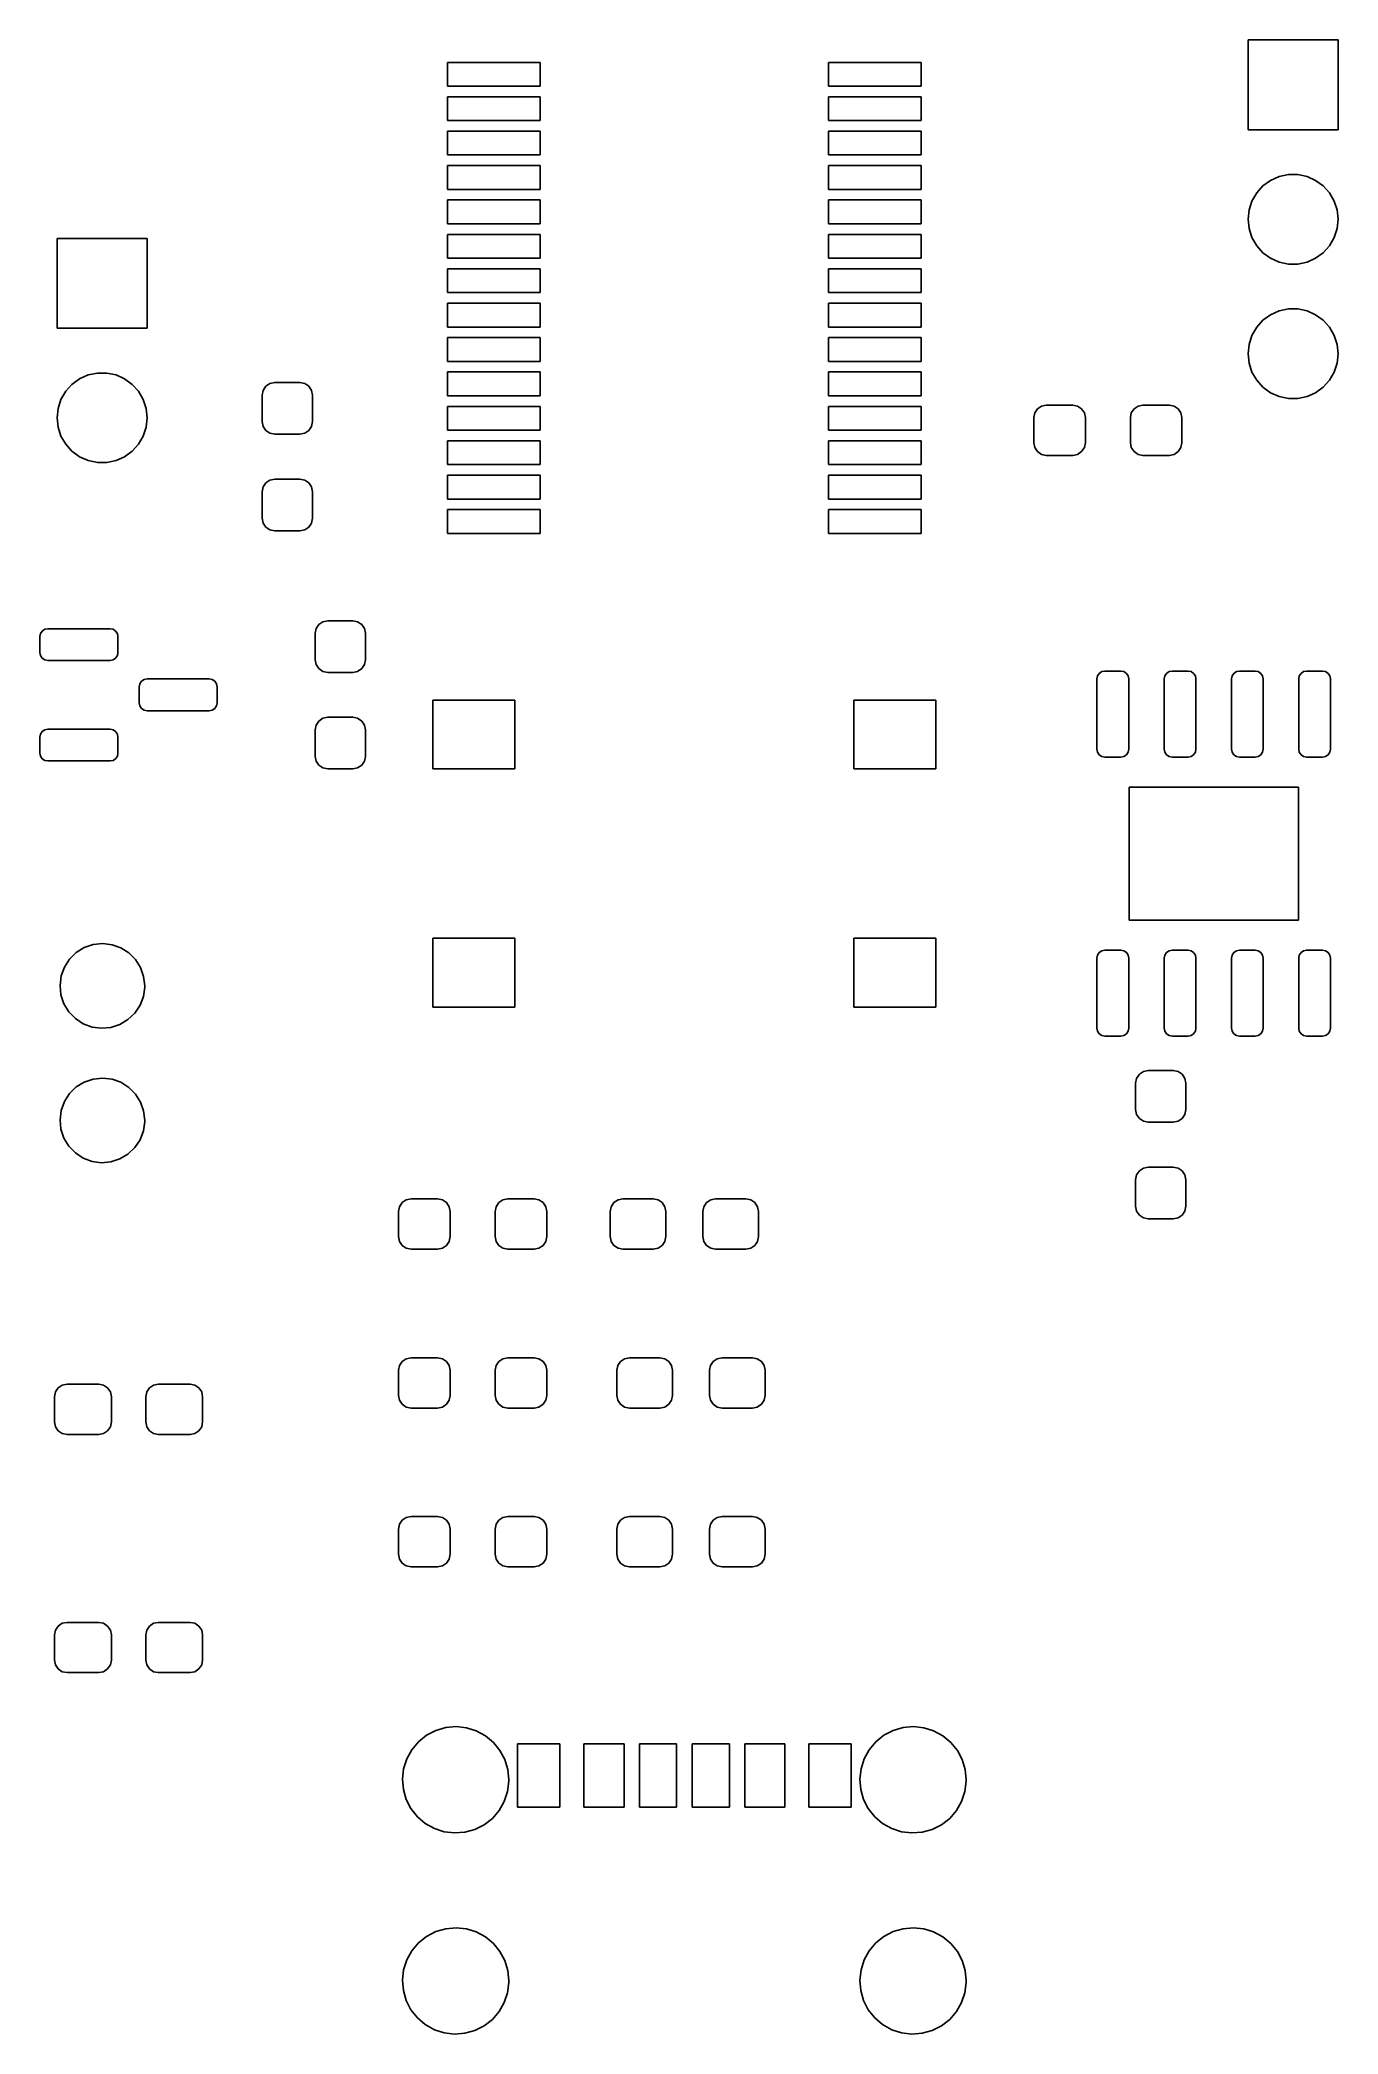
# Model space of a CAD drawing. Extents: x 176.3 to 200.8, y -108.8 to -71.1.
import ezdxf

# ---------------------------------------------------------------- set-up
doc = ezdxf.new("R2010")
doc.units = 0
doc.layers.add('BLACK', color=7, linetype='CONTINUOUS')

msp = doc.modelspace()

# ---------------------------------------------------------------- linework, layer by layer
at = {"layer": 'BLACK', "linetype": 'CONTINUOUS'}
for p, q in [((199.15, -72.825), (199.15, -71.125)), ((199.15, -71.125), (200.85, -71.125)), ((200.85, -71.125), (200.85, -72.825)), ((184.025, -72), (184.025, -71.55)), ((184.025, -71.55), (185.775, -71.55)), ((185.775, -71.55), (185.775, -72)), ((191.225, -72), (191.225, -71.55)), ((191.225, -71.55), (192.975, -71.55)), ((192.975, -71.55), (192.975, -72)), ((185.775, -72), (184.025, -72)), ((184.025, -72.65), (184.025, -72.2)), ((184.025, -72.2), (185.775, -72.2)), ((185.775, -72.2), (185.775, -72.65)), ((192.975, -72), (191.225, -72)), ((191.225, -72.65), (191.225, -72.2)), ((191.225, -72.2), (192.975, -72.2)), ((192.975, -72.2), (192.975, -72.65)), ((185.775, -72.65), (184.025, -72.65)), ((192.975, -72.65), (191.225, -72.65)), ((184.025, -73.3), (184.025, -72.85)), ((184.025, -72.85), (185.775, -72.85)), ((185.775, -72.85), (185.775, -73.3)), ((191.225, -73.3), (191.225, -72.85)), ((191.225, -72.85), (192.975, -72.85)), ((192.975, -72.85), (192.975, -73.3)), ((200.85, -72.825), (199.15, -72.825)), ((185.775, -73.3), (184.025, -73.3)), ((192.975, -73.3), (191.225, -73.3)), ((184.025, -73.95), (184.025, -73.5)), ((184.025, -73.5), (185.775, -73.5)), ((185.775, -73.5), (185.775, -73.95)), ((191.225, -73.95), (191.225, -73.5)), ((191.225, -73.5), (192.975, -73.5)), ((192.975, -73.5), (192.975, -73.95)), ((199.431, -73.8833), (199.575, -73.7789)), ((199.575, -73.7789), (199.737, -73.7066)), ((199.737, -73.7066), (199.911, -73.6697)), ((199.911, -73.6697), (200.089, -73.6697)), ((200.089, -73.6697), (200.263, -73.7066)), ((200.263, -73.7066), (200.425, -73.7789)), ((200.425, -73.7789), (200.569, -73.8833)), ((185.775, -73.95), (184.025, -73.95)), ((184.025, -74.6), (184.025, -74.15)), ((184.025, -74.15), (185.775, -74.15)), ((185.775, -74.15), (185.775, -74.6)), ((192.975, -73.95), (191.225, -73.95)), ((191.225, -74.6), (191.225, -74.15)), ((191.225, -74.15), (192.975, -74.15)), ((192.975, -74.15), (192.975, -74.6)), ((199.169, -74.3383), (199.223, -74.1693)), ((199.223, -74.1693), (199.312, -74.0154)), ((199.312, -74.0154), (199.431, -73.8833)), ((200.569, -73.8833), (200.688, -74.0154)), ((200.688, -74.0154), (200.777, -74.1693)), ((200.777, -74.1693), (200.831, -74.3383)), ((185.775, -74.6), (184.025, -74.6)), ((192.975, -74.6), (191.225, -74.6)), ((199.15, -74.515), (199.169, -74.3383)), ((199.169, -74.6917), (199.15, -74.515)), ((200.831, -74.3383), (200.85, -74.515)), ((200.85, -74.515), (200.831, -74.6917)), ((176.65, -76.575), (176.65, -74.875)), ((176.65, -74.875), (178.35, -74.875)), ((178.35, -74.875), (178.35, -76.575)), ((184.025, -75.25), (184.025, -74.8)), ((184.025, -74.8), (185.775, -74.8)), ((185.775, -74.8), (185.775, -75.25)), ((191.225, -75.25), (191.225, -74.8)), ((191.225, -74.8), (192.975, -74.8)), ((192.975, -74.8), (192.975, -75.25)), ((199.223, -74.8607), (199.169, -74.6917)), ((199.312, -75.0146), (199.223, -74.8607)), ((200.777, -74.8607), (200.688, -75.0146)), ((200.831, -74.6917), (200.777, -74.8607)), ((185.775, -75.25), (184.025, -75.25)), ((192.975, -75.25), (191.225, -75.25)), ((199.431, -75.1467), (199.312, -75.0146)), ((199.575, -75.2511), (199.431, -75.1467)), ((199.737, -75.3234), (199.575, -75.2511)), ((199.911, -75.3603), (199.737, -75.3234)), ((200.263, -75.3234), (200.089, -75.3603)), ((200.425, -75.2511), (200.263, -75.3234)), ((200.569, -75.1467), (200.425, -75.2511)), ((200.688, -75.0146), (200.569, -75.1467)), ((184.025, -75.9), (184.025, -75.45)), ((184.025, -75.45), (185.775, -75.45)), ((185.775, -75.45), (185.775, -75.9)), ((191.225, -75.9), (191.225, -75.45)), ((191.225, -75.45), (192.975, -75.45)), ((192.975, -75.45), (192.975, -75.9)), ((200.089, -75.3603), (199.911, -75.3603)), ((185.775, -75.9), (184.025, -75.9)), ((184.025, -76.55), (184.025, -76.1)), ((184.025, -76.1), (185.775, -76.1)), ((185.775, -76.1), (185.775, -76.55)), ((192.975, -75.9), (191.225, -75.9)), ((191.225, -76.55), (191.225, -76.1)), ((191.225, -76.1), (192.975, -76.1)), ((192.975, -76.1), (192.975, -76.55)), ((199.312, -76.5554), (199.431, -76.4233)), ((199.431, -76.4233), (199.575, -76.3189)), ((199.575, -76.3189), (199.737, -76.2466)), ((199.737, -76.2466), (199.911, -76.2097)), ((199.911, -76.2097), (200.089, -76.2097)), ((200.089, -76.2097), (200.263, -76.2466)), ((200.263, -76.2466), (200.425, -76.3189)), ((200.425, -76.3189), (200.569, -76.4233)), ((200.569, -76.4233), (200.688, -76.5554)), ((178.35, -76.575), (176.65, -76.575)), ((185.775, -76.55), (184.025, -76.55)), ((184.025, -77.2), (184.025, -76.75)), ((184.025, -76.75), (185.775, -76.75)), ((185.775, -76.75), (185.775, -77.2)), ((192.975, -76.55), (191.225, -76.55)), ((191.225, -77.2), (191.225, -76.75)), ((191.225, -76.75), (192.975, -76.75)), ((192.975, -76.75), (192.975, -77.2)), ((199.169, -76.8783), (199.223, -76.7093)), ((199.223, -76.7093), (199.312, -76.5554)), ((200.688, -76.5554), (200.777, -76.7093)), ((200.777, -76.7093), (200.831, -76.8783)), ((185.775, -77.2), (184.025, -77.2)), ((192.975, -77.2), (191.225, -77.2)), ((199.15, -77.055), (199.169, -76.8783)), ((199.169, -77.2317), (199.15, -77.055)), ((199.223, -77.4007), (199.169, -77.2317)), ((200.831, -77.2317), (200.777, -77.4007)), ((200.831, -76.8783), (200.85, -77.055)), ((200.85, -77.055), (200.831, -77.2317)), ((176.931, -77.6333), (177.075, -77.5289)), ((177.075, -77.5289), (177.237, -77.4566)), ((177.237, -77.4566), (177.411, -77.4197)), ((177.411, -77.4197), (177.589, -77.4197)), ((177.589, -77.4197), (177.763, -77.4566)), ((177.763, -77.4566), (177.925, -77.5289)), ((177.925, -77.5289), (178.069, -77.6333)), ((180.595, -77.6696), (180.672, -77.6181)), ((180.672, -77.6181), (180.762, -77.6)), ((180.762, -77.6), (181.237, -77.6)), ((181.237, -77.6), (181.328, -77.6181)), ((181.328, -77.6181), (181.405, -77.6696)), ((184.025, -77.85), (184.025, -77.4)), ((184.025, -77.4), (185.775, -77.4)), ((185.775, -77.4), (185.775, -77.85)), ((191.225, -77.85), (191.225, -77.4)), ((191.225, -77.4), (192.975, -77.4)), ((192.975, -77.4), (192.975, -77.85)), ((199.312, -77.5546), (199.223, -77.4007)), ((199.431, -77.6867), (199.312, -77.5546)), ((200.688, -77.5546), (200.569, -77.6867)), ((200.777, -77.4007), (200.688, -77.5546)), ((176.669, -78.0883), (176.723, -77.9193)), ((176.723, -77.9193), (176.812, -77.7654)), ((176.812, -77.7654), (176.931, -77.6333)), ((178.069, -77.6333), (178.188, -77.7654)), ((178.188, -77.7654), (178.277, -77.9193)), ((178.277, -77.9193), (178.331, -78.0883)), ((180.525, -77.8375), (180.543, -77.7466)), ((180.525, -78.3375), (180.525, -77.8375)), ((180.543, -77.7466), (180.595, -77.6696)), ((181.405, -77.6696), (181.457, -77.7466)), ((181.457, -77.7466), (181.475, -77.8375)), ((181.475, -77.8375), (181.475, -78.3375)), ((185.775, -77.85), (184.025, -77.85)), ((192.975, -77.85), (191.225, -77.85)), ((199.575, -77.7911), (199.431, -77.6867)), ((199.737, -77.8634), (199.575, -77.7911)), ((199.911, -77.9003), (199.737, -77.8634)), ((200.089, -77.9003), (199.911, -77.9003)), ((200.263, -77.8634), (200.089, -77.9003)), ((200.425, -77.7911), (200.263, -77.8634)), ((200.569, -77.6867), (200.425, -77.7911)), ((176.65, -78.265), (176.669, -78.0883)), ((176.669, -78.4417), (176.65, -78.265)), ((178.331, -78.0883), (178.35, -78.265)), ((178.35, -78.265), (178.331, -78.4417)), ((180.543, -78.4284), (180.525, -78.3375)), ((181.475, -78.3375), (181.457, -78.4284)), ((184.025, -78.5), (184.025, -78.05)), ((184.025, -78.05), (185.775, -78.05)), ((185.775, -78.05), (185.775, -78.5)), ((191.225, -78.5), (191.225, -78.05)), ((191.225, -78.05), (192.975, -78.05)), ((192.975, -78.05), (192.975, -78.5)), ((195.1, -78.2625), (195.118, -78.1716)), ((195.1, -78.7375), (195.1, -78.2625)), ((195.118, -78.1716), (195.17, -78.0946)), ((195.17, -78.0946), (195.247, -78.0431)), ((195.247, -78.0431), (195.337, -78.025)), ((195.337, -78.025), (195.837, -78.025)), ((195.837, -78.025), (195.928, -78.0431)), ((195.928, -78.0431), (196.005, -78.0946)), ((196.005, -78.0946), (196.057, -78.1716)), ((196.057, -78.1716), (196.075, -78.2625)), ((196.075, -78.2625), (196.075, -78.7375)), ((196.925, -78.2625), (196.943, -78.1716)), ((196.925, -78.7375), (196.925, -78.2625)), ((196.943, -78.1716), (196.995, -78.0946)), ((196.995, -78.0946), (197.072, -78.0431)), ((197.072, -78.0431), (197.162, -78.025)), ((197.162, -78.025), (197.662, -78.025)), ((197.662, -78.025), (197.753, -78.0431)), ((197.753, -78.0431), (197.83, -78.0946)), ((197.83, -78.0946), (197.882, -78.1716)), ((197.882, -78.1716), (197.9, -78.2625)), ((197.9, -78.2625), (197.9, -78.7375)), ((176.723, -78.6107), (176.669, -78.4417)), ((176.812, -78.7646), (176.723, -78.6107)), ((178.277, -78.6107), (178.188, -78.7646)), ((178.331, -78.4417), (178.277, -78.6107)), ((180.595, -78.5054), (180.543, -78.4284)), ((180.672, -78.5569), (180.595, -78.5054)), ((180.762, -78.575), (180.672, -78.5569)), ((181.237, -78.575), (180.762, -78.575)), ((181.328, -78.5569), (181.237, -78.575)), ((181.405, -78.5054), (181.328, -78.5569)), ((181.457, -78.4284), (181.405, -78.5054)), ((185.775, -78.5), (184.025, -78.5)), ((184.025, -79.15), (184.025, -78.7)), ((184.025, -78.7), (185.775, -78.7)), ((185.775, -78.7), (185.775, -79.15)), ((192.975, -78.5), (191.225, -78.5)), ((191.225, -79.15), (191.225, -78.7)), ((191.225, -78.7), (192.975, -78.7)), ((192.975, -78.7), (192.975, -79.15)), ((195.118, -78.8284), (195.1, -78.7375)), ((196.075, -78.7375), (196.057, -78.8284)), ((196.943, -78.8284), (196.925, -78.7375)), ((197.9, -78.7375), (197.882, -78.8284)), ((176.931, -78.8967), (176.812, -78.7646)), ((177.075, -79.0011), (176.931, -78.8967)), ((177.237, -79.0734), (177.075, -79.0011)), ((177.411, -79.1103), (177.237, -79.0734)), ((177.589, -79.1103), (177.411, -79.1103)), ((177.763, -79.0734), (177.589, -79.1103)), ((177.925, -79.0011), (177.763, -79.0734)), ((178.069, -78.8967), (177.925, -79.0011)), ((178.188, -78.7646), (178.069, -78.8967)), ((195.17, -78.9054), (195.118, -78.8284)), ((195.247, -78.9569), (195.17, -78.9054)), ((195.337, -78.975), (195.247, -78.9569)), ((195.837, -78.975), (195.337, -78.975)), ((195.928, -78.9569), (195.837, -78.975)), ((196.005, -78.9054), (195.928, -78.9569)), ((196.057, -78.8284), (196.005, -78.9054)), ((196.995, -78.9054), (196.943, -78.8284)), ((197.072, -78.9569), (196.995, -78.9054)), ((197.162, -78.975), (197.072, -78.9569)), ((197.662, -78.975), (197.162, -78.975)), ((197.753, -78.9569), (197.662, -78.975)), ((197.83, -78.9054), (197.753, -78.9569)), ((197.882, -78.8284), (197.83, -78.9054)), ((180.543, -79.5716), (180.595, -79.4946)), ((180.595, -79.4946), (180.672, -79.4431)), ((180.672, -79.4431), (180.762, -79.425)), ((180.762, -79.425), (181.237, -79.425)), ((181.237, -79.425), (181.328, -79.4431)), ((181.328, -79.4431), (181.405, -79.4946)), ((181.405, -79.4946), (181.457, -79.5716)), ((185.775, -79.15), (184.025, -79.15)), ((184.025, -79.8), (184.025, -79.35)), ((184.025, -79.35), (185.775, -79.35)), ((185.775, -79.35), (185.775, -79.8)), ((192.975, -79.15), (191.225, -79.15)), ((191.225, -79.8), (191.225, -79.35)), ((191.225, -79.35), (192.975, -79.35)), ((192.975, -79.35), (192.975, -79.8)), ((180.525, -79.6625), (180.543, -79.5716)), ((180.525, -80.1625), (180.525, -79.6625)), ((181.457, -79.5716), (181.475, -79.6625)), ((181.475, -79.6625), (181.475, -80.1625)), ((185.775, -79.8), (184.025, -79.8)), ((192.975, -79.8), (191.225, -79.8)), ((180.543, -80.2534), (180.525, -80.1625)), ((180.595, -80.3304), (180.543, -80.2534)), ((181.457, -80.2534), (181.405, -80.3304)), ((181.475, -80.1625), (181.457, -80.2534)), ((184.025, -80.45), (184.025, -80)), ((184.025, -80), (185.775, -80)), ((185.775, -80), (185.775, -80.45)), ((191.225, -80.45), (191.225, -80)), ((191.225, -80), (192.975, -80)), ((192.975, -80), (192.975, -80.45)), ((180.672, -80.3819), (180.595, -80.3304)), ((180.762, -80.4), (180.672, -80.3819)), ((181.237, -80.4), (180.762, -80.4)), ((181.328, -80.3819), (181.237, -80.4)), ((181.405, -80.3304), (181.328, -80.3819)), ((185.775, -80.45), (184.025, -80.45)), ((192.975, -80.45), (191.225, -80.45)), ((181.595, -82.1696), (181.672, -82.1181)), ((181.672, -82.1181), (181.762, -82.1)), ((181.762, -82.1), (182.237, -82.1)), ((182.237, -82.1), (182.328, -82.1181)), ((182.328, -82.1181), (182.405, -82.1696)), ((176.325, -82.4), (176.336, -82.3426)), ((176.325, -82.7), (176.325, -82.4)), ((176.336, -82.3426), (176.369, -82.2939)), ((176.369, -82.2939), (176.418, -82.2614)), ((176.418, -82.2614), (176.475, -82.25)), ((176.475, -82.25), (177.65, -82.25)), ((177.65, -82.25), (177.707, -82.2614)), ((177.707, -82.2614), (177.756, -82.2939)), ((177.756, -82.2939), (177.789, -82.3426)), ((177.789, -82.3426), (177.8, -82.4)), ((177.8, -82.4), (177.8, -82.7)), ((181.525, -82.3375), (181.543, -82.2466)), ((181.525, -82.8375), (181.525, -82.3375)), ((181.543, -82.2466), (181.595, -82.1696)), ((182.405, -82.1696), (182.457, -82.2466)), ((182.457, -82.2466), (182.475, -82.3375)), ((182.475, -82.3375), (182.475, -82.8375)), ((176.336, -82.7574), (176.325, -82.7)), ((176.369, -82.8061), (176.336, -82.7574)), ((176.418, -82.8386), (176.369, -82.8061)), ((176.475, -82.85), (176.418, -82.8386)), ((177.65, -82.85), (176.475, -82.85)), ((177.707, -82.8386), (177.65, -82.85)), ((177.756, -82.8061), (177.707, -82.8386)), ((177.789, -82.7574), (177.756, -82.8061)), ((177.8, -82.7), (177.789, -82.7574)), ((181.543, -82.9284), (181.525, -82.8375)), ((182.475, -82.8375), (182.457, -82.9284)), ((178.211, -83.2926), (178.244, -83.2439)), ((178.244, -83.2439), (178.293, -83.2114)), ((178.293, -83.2114), (178.35, -83.2)), ((178.35, -83.2), (179.525, -83.2)), ((179.525, -83.2), (179.582, -83.2114)), ((179.582, -83.2114), (179.631, -83.2439)), ((179.631, -83.2439), (179.664, -83.2926)), ((181.595, -83.0054), (181.543, -82.9284)), ((181.672, -83.0569), (181.595, -83.0054)), ((181.762, -83.075), (181.672, -83.0569)), ((182.237, -83.075), (181.762, -83.075)), ((182.328, -83.0569), (182.237, -83.075)), ((182.405, -83.0054), (182.328, -83.0569)), ((182.457, -82.9284), (182.405, -83.0054)), ((196.295, -83.2), (196.306, -83.1426)), ((196.295, -84.525), (196.295, -83.2)), ((196.306, -83.1426), (196.339, -83.0939)), ((196.339, -83.0939), (196.388, -83.0614)), ((196.388, -83.0614), (196.445, -83.05)), ((196.445, -83.05), (196.745, -83.05)), ((196.745, -83.05), (196.802, -83.0614)), ((196.802, -83.0614), (196.851, -83.0939)), ((196.851, -83.0939), (196.884, -83.1426)), ((196.884, -83.1426), (196.895, -83.2)), ((196.895, -83.2), (196.895, -84.525)), ((197.565, -83.2), (197.576, -83.1426)), ((197.565, -84.525), (197.565, -83.2)), ((197.576, -83.1426), (197.609, -83.0939)), ((197.609, -83.0939), (197.658, -83.0614)), ((197.658, -83.0614), (197.715, -83.05)), ((197.715, -83.05), (198.015, -83.05)), ((198.015, -83.05), (198.072, -83.0614)), ((198.072, -83.0614), (198.121, -83.0939)), ((198.121, -83.0939), (198.154, -83.1426)), ((198.154, -83.1426), (198.165, -83.2)), ((198.165, -83.2), (198.165, -84.525)), ((198.835, -83.2), (198.846, -83.1426)), ((198.835, -84.525), (198.835, -83.2)), ((198.846, -83.1426), (198.879, -83.0939)), ((198.879, -83.0939), (198.928, -83.0614)), ((198.928, -83.0614), (198.985, -83.05)), ((198.985, -83.05), (199.285, -83.05)), ((199.285, -83.05), (199.342, -83.0614)), ((199.342, -83.0614), (199.391, -83.0939)), ((199.391, -83.0939), (199.424, -83.1426)), ((199.424, -83.1426), (199.435, -83.2)), ((199.435, -83.2), (199.435, -84.525)), ((200.105, -83.2), (200.116, -83.1426)), ((200.105, -84.525), (200.105, -83.2)), ((200.116, -83.1426), (200.149, -83.0939)), ((200.149, -83.0939), (200.198, -83.0614)), ((200.198, -83.0614), (200.255, -83.05)), ((200.255, -83.05), (200.555, -83.05)), ((200.555, -83.05), (200.612, -83.0614)), ((200.612, -83.0614), (200.661, -83.0939)), ((200.661, -83.0939), (200.694, -83.1426)), ((200.694, -83.1426), (200.705, -83.2)), ((200.705, -83.2), (200.705, -84.525)), ((178.2, -83.35), (178.211, -83.2926)), ((178.2, -83.65), (178.2, -83.35)), ((179.664, -83.2926), (179.675, -83.35)), ((179.675, -83.35), (179.675, -83.65)), ((183.75, -84.9), (183.75, -83.6)), ((183.75, -83.6), (185.3, -83.6)), ((185.3, -83.6), (185.3, -84.9)), ((191.7, -84.9), (191.7, -83.6)), ((191.7, -83.6), (193.25, -83.6)), ((193.25, -83.6), (193.25, -84.9)), ((178.211, -83.7074), (178.2, -83.65)), ((178.244, -83.7561), (178.211, -83.7074)), ((178.293, -83.7886), (178.244, -83.7561)), ((178.35, -83.8), (178.293, -83.7886)), ((179.525, -83.8), (178.35, -83.8)), ((179.582, -83.7886), (179.525, -83.8)), ((179.631, -83.7561), (179.582, -83.7886)), ((179.664, -83.7074), (179.631, -83.7561)), ((179.675, -83.65), (179.664, -83.7074)), ((181.543, -84.0716), (181.595, -83.9946)), ((181.595, -83.9946), (181.672, -83.9431)), ((181.672, -83.9431), (181.762, -83.925)), ((181.762, -83.925), (182.237, -83.925)), ((182.237, -83.925), (182.328, -83.9431)), ((182.328, -83.9431), (182.405, -83.9946)), ((182.405, -83.9946), (182.457, -84.0716)), ((176.325, -84.3), (176.336, -84.2426)), ((176.325, -84.6), (176.325, -84.3)), ((176.336, -84.2426), (176.369, -84.1939)), ((176.369, -84.1939), (176.418, -84.1614)), ((176.418, -84.1614), (176.475, -84.15)), ((176.475, -84.15), (177.65, -84.15)), ((177.65, -84.15), (177.707, -84.1614)), ((177.707, -84.1614), (177.756, -84.1939)), ((177.756, -84.1939), (177.789, -84.2426)), ((177.789, -84.2426), (177.8, -84.3)), ((177.8, -84.3), (177.8, -84.6)), ((181.525, -84.1625), (181.543, -84.0716)), ((181.525, -84.6625), (181.525, -84.1625)), ((182.457, -84.0716), (182.475, -84.1625)), ((182.475, -84.1625), (182.475, -84.6625)), ((176.336, -84.6574), (176.325, -84.6)), ((176.369, -84.7061), (176.336, -84.6574)), ((176.418, -84.7386), (176.369, -84.7061)), ((176.475, -84.75), (176.418, -84.7386)), ((177.65, -84.75), (176.475, -84.75)), ((177.707, -84.7386), (177.65, -84.75)), ((177.756, -84.7061), (177.707, -84.7386)), ((177.789, -84.6574), (177.756, -84.7061)), ((177.8, -84.6), (177.789, -84.6574)), ((181.543, -84.7534), (181.525, -84.6625)), ((181.595, -84.8304), (181.543, -84.7534)), ((182.457, -84.7534), (182.405, -84.8304)), ((182.475, -84.6625), (182.457, -84.7534)), ((196.306, -84.5824), (196.295, -84.525)), ((196.339, -84.6311), (196.306, -84.5824)), ((196.388, -84.6636), (196.339, -84.6311)), ((196.445, -84.675), (196.388, -84.6636)), ((196.745, -84.675), (196.445, -84.675)), ((196.802, -84.6636), (196.745, -84.675)), ((196.851, -84.6311), (196.802, -84.6636)), ((196.884, -84.5824), (196.851, -84.6311)), ((196.895, -84.525), (196.884, -84.5824)), ((197.576, -84.5824), (197.565, -84.525)), ((197.609, -84.6311), (197.576, -84.5824)), ((197.658, -84.6636), (197.609, -84.6311)), ((197.715, -84.675), (197.658, -84.6636)), ((198.015, -84.675), (197.715, -84.675)), ((198.072, -84.6636), (198.015, -84.675)), ((198.121, -84.6311), (198.072, -84.6636)), ((198.154, -84.5824), (198.121, -84.6311)), ((198.165, -84.525), (198.154, -84.5824)), ((198.846, -84.5824), (198.835, -84.525)), ((198.879, -84.6311), (198.846, -84.5824)), ((198.928, -84.6636), (198.879, -84.6311)), ((198.985, -84.675), (198.928, -84.6636)), ((199.285, -84.675), (198.985, -84.675)), ((199.342, -84.6636), (199.285, -84.675)), ((199.391, -84.6311), (199.342, -84.6636)), ((199.424, -84.5824), (199.391, -84.6311)), ((199.435, -84.525), (199.424, -84.5824)), ((200.116, -84.5824), (200.105, -84.525)), ((200.149, -84.6311), (200.116, -84.5824)), ((200.198, -84.6636), (200.149, -84.6311)), ((200.255, -84.675), (200.198, -84.6636)), ((200.555, -84.675), (200.255, -84.675)), ((200.612, -84.6636), (200.555, -84.675)), ((200.661, -84.6311), (200.612, -84.6636)), ((200.694, -84.5824), (200.661, -84.6311)), ((200.705, -84.525), (200.694, -84.5824)), ((181.672, -84.8819), (181.595, -84.8304)), ((181.762, -84.9), (181.672, -84.8819)), ((182.237, -84.9), (181.762, -84.9)), ((182.328, -84.8819), (182.237, -84.9)), ((182.405, -84.8304), (182.328, -84.8819)), ((185.3, -84.9), (183.75, -84.9)), ((193.25, -84.9), (191.7, -84.9)), ((196.9, -87.757), (196.9, -85.243)), ((196.9, -85.243), (200.1, -85.243)), ((200.1, -85.243), (200.1, -87.757)), ((200.1, -87.757), (196.9, -87.757)), ((183.75, -89.4), (183.75, -88.1)), ((183.75, -88.1), (185.3, -88.1)), ((185.3, -88.1), (185.3, -89.4)), ((191.7, -89.4), (191.7, -88.1)), ((191.7, -88.1), (193.25, -88.1)), ((193.25, -88.1), (193.25, -89.4)), ((176.788, -88.6443), (176.885, -88.4944)), ((176.885, -88.4944), (177.012, -88.3696)), ((177.012, -88.3696), (177.164, -88.2761)), ((177.164, -88.2761), (177.333, -88.2187)), ((177.333, -88.2187), (177.511, -88.2)), ((177.511, -88.2), (177.688, -88.2211)), ((177.688, -88.2211), (177.856, -88.281)), ((177.856, -88.281), (178.006, -88.3765)), ((178.006, -88.3765), (178.132, -88.5031)), ((178.132, -88.5031), (178.226, -88.6543)), ((196.295, -88.475), (196.306, -88.4176)), ((196.295, -89.8), (196.295, -88.475)), ((196.306, -88.4176), (196.339, -88.3689)), ((196.339, -88.3689), (196.388, -88.3364)), ((196.388, -88.3364), (196.445, -88.325)), ((196.445, -88.325), (196.745, -88.325)), ((196.745, -88.325), (196.802, -88.3364)), ((196.802, -88.3364), (196.851, -88.3689)), ((196.851, -88.3689), (196.884, -88.4176)), ((196.884, -88.4176), (196.895, -88.475)), ((196.895, -88.475), (196.895, -89.8)), ((197.565, -88.475), (197.576, -88.4176)), ((197.565, -89.8), (197.565, -88.475)), ((197.576, -88.4176), (197.609, -88.3689)), ((197.609, -88.3689), (197.658, -88.3364)), ((197.658, -88.3364), (197.715, -88.325)), ((197.715, -88.325), (198.015, -88.325)), ((198.015, -88.325), (198.072, -88.3364)), ((198.072, -88.3364), (198.121, -88.3689)), ((198.121, -88.3689), (198.154, -88.4176)), ((198.154, -88.4176), (198.165, -88.475)), ((198.165, -88.475), (198.165, -89.8)), ((198.835, -88.475), (198.846, -88.4176)), ((198.835, -89.8), (198.835, -88.475)), ((198.846, -88.4176), (198.879, -88.3689)), ((198.879, -88.3689), (198.928, -88.3364)), ((198.928, -88.3364), (198.985, -88.325)), ((198.985, -88.325), (199.285, -88.325)), ((199.285, -88.325), (199.342, -88.3364)), ((199.342, -88.3364), (199.391, -88.3689)), ((199.391, -88.3689), (199.424, -88.4176)), ((199.424, -88.4176), (199.435, -88.475)), ((199.435, -88.475), (199.435, -89.8)), ((200.105, -88.475), (200.116, -88.4176)), ((200.105, -89.8), (200.105, -88.475)), ((200.116, -88.4176), (200.149, -88.3689)), ((200.149, -88.3689), (200.198, -88.3364)), ((200.198, -88.3364), (200.255, -88.325)), ((200.255, -88.325), (200.555, -88.325)), ((200.555, -88.325), (200.612, -88.3364)), ((200.612, -88.3364), (200.661, -88.3689)), ((200.661, -88.3689), (200.694, -88.4176)), ((200.694, -88.4176), (200.705, -88.475)), ((200.705, -88.475), (200.705, -89.8)), ((176.705, -88.9888), (176.727, -88.8119)), ((176.727, -88.8119), (176.788, -88.6443)), ((178.226, -88.6543), (178.285, -88.8228)), ((178.285, -88.8228), (178.305, -89)), ((176.722, -89.1663), (176.705, -88.9888)), ((176.779, -89.3356), (176.722, -89.1663)), ((178.28, -89.199), (178.217, -89.3657)), ((178.305, -89.0223), (178.28, -89.199)), ((178.305, -89), (178.305, -89.0223)), ((176.871, -89.4881), (176.779, -89.3356)), ((176.995, -89.6164), (176.871, -89.4881)), ((177.144, -89.7141), (176.995, -89.6164)), ((177.989, -89.6372), (177.835, -89.7285)), ((178.118, -89.5142), (177.989, -89.6372)), ((178.217, -89.3657), (178.118, -89.5142)), ((185.3, -89.4), (183.75, -89.4)), ((193.25, -89.4), (191.7, -89.4)), ((177.311, -89.7762), (177.144, -89.7141)), ((177.488, -89.7998), (177.311, -89.7762)), ((177.666, -89.7837), (177.488, -89.7998)), ((177.835, -89.7285), (177.666, -89.7837)), ((196.306, -89.8574), (196.295, -89.8)), ((196.339, -89.9061), (196.306, -89.8574)), ((196.388, -89.9386), (196.339, -89.9061)), ((196.445, -89.95), (196.388, -89.9386)), ((196.745, -89.95), (196.445, -89.95)), ((196.802, -89.9386), (196.745, -89.95)), ((196.851, -89.9061), (196.802, -89.9386)), ((196.884, -89.8574), (196.851, -89.9061)), ((196.895, -89.8), (196.884, -89.8574)), ((197.576, -89.8574), (197.565, -89.8)), ((197.609, -89.9061), (197.576, -89.8574)), ((197.658, -89.9386), (197.609, -89.9061)), ((197.715, -89.95), (197.658, -89.9386)), ((198.015, -89.95), (197.715, -89.95)), ((198.072, -89.9386), (198.015, -89.95)), ((198.121, -89.9061), (198.072, -89.9386)), ((198.154, -89.8574), (198.121, -89.9061)), ((198.165, -89.8), (198.154, -89.8574)), ((198.846, -89.8574), (198.835, -89.8)), ((198.879, -89.9061), (198.846, -89.8574)), ((198.928, -89.9386), (198.879, -89.9061)), ((198.985, -89.95), (198.928, -89.9386)), ((199.285, -89.95), (198.985, -89.95)), ((199.342, -89.9386), (199.285, -89.95)), ((199.391, -89.9061), (199.342, -89.9386)), ((199.424, -89.8574), (199.391, -89.9061)), ((199.435, -89.8), (199.424, -89.8574)), ((200.116, -89.8574), (200.105, -89.8)), ((200.149, -89.9061), (200.116, -89.8574)), ((200.198, -89.9386), (200.149, -89.9061)), ((200.255, -89.95), (200.198, -89.9386)), ((200.555, -89.95), (200.255, -89.95)), ((200.612, -89.9386), (200.555, -89.95)), ((200.661, -89.9061), (200.612, -89.9386)), ((200.694, -89.8574), (200.661, -89.9061)), ((200.705, -89.8), (200.694, -89.8574)), ((177.164, -90.8161), (177.333, -90.7587)), ((177.333, -90.7587), (177.511, -90.74)), ((177.511, -90.74), (177.688, -90.7611)), ((177.688, -90.7611), (177.856, -90.821)), ((197.025, -90.8375), (197.043, -90.7466)), ((197.043, -90.7466), (197.095, -90.6696)), ((197.095, -90.6696), (197.172, -90.6181)), ((197.172, -90.6181), (197.262, -90.6)), ((197.262, -90.6), (197.737, -90.6)), ((197.737, -90.6), (197.828, -90.6181)), ((197.828, -90.6181), (197.905, -90.6696)), ((197.905, -90.6696), (197.957, -90.7466)), ((197.957, -90.7466), (197.975, -90.8375)), ((176.727, -91.3519), (176.788, -91.1843)), ((176.788, -91.1843), (176.885, -91.0344)), ((176.885, -91.0344), (177.012, -90.9096)), ((177.012, -90.9096), (177.164, -90.8161)), ((177.856, -90.821), (178.006, -90.9165)), ((178.006, -90.9165), (178.132, -91.0431)), ((178.132, -91.0431), (178.226, -91.1943)), ((197.025, -91.3375), (197.025, -90.8375)), ((197.975, -90.8375), (197.975, -91.3375)), ((176.705, -91.5288), (176.727, -91.3519)), ((176.722, -91.7063), (176.705, -91.5288)), ((178.226, -91.1943), (178.285, -91.3628)), ((178.305, -91.5623), (178.28, -91.739)), ((178.285, -91.3628), (178.305, -91.54)), ((178.305, -91.54), (178.305, -91.5623)), ((197.043, -91.4284), (197.025, -91.3375)), ((197.095, -91.5054), (197.043, -91.4284)), ((197.172, -91.5569), (197.095, -91.5054)), ((197.262, -91.575), (197.172, -91.5569)), ((197.828, -91.5569), (197.737, -91.575)), ((197.905, -91.5054), (197.828, -91.5569)), ((197.957, -91.4284), (197.905, -91.5054)), ((197.975, -91.3375), (197.957, -91.4284)), ((176.779, -91.8756), (176.722, -91.7063)), ((176.871, -92.0281), (176.779, -91.8756)), ((178.217, -91.9057), (178.118, -92.0542)), ((178.28, -91.739), (178.217, -91.9057)), ((197.737, -91.575), (197.262, -91.575)), ((176.995, -92.1564), (176.871, -92.0281)), ((177.144, -92.2541), (176.995, -92.1564)), ((177.311, -92.3162), (177.144, -92.2541)), ((177.835, -92.2685), (177.666, -92.3237)), ((177.989, -92.1772), (177.835, -92.2685)), ((178.118, -92.0542), (177.989, -92.1772)), ((177.488, -92.3398), (177.311, -92.3162)), ((177.666, -92.3237), (177.488, -92.3398)), ((197.025, -92.6625), (197.043, -92.5716)), ((197.025, -93.1625), (197.025, -92.6625)), ((197.043, -92.5716), (197.095, -92.4946)), ((197.095, -92.4946), (197.172, -92.4431)), ((197.172, -92.4431), (197.262, -92.425)), ((197.262, -92.425), (197.737, -92.425)), ((197.737, -92.425), (197.828, -92.4431)), ((197.828, -92.4431), (197.905, -92.4946)), ((197.905, -92.4946), (197.957, -92.5716)), ((197.957, -92.5716), (197.975, -92.6625)), ((197.975, -92.6625), (197.975, -93.1625)), ((183.17, -93.0946), (183.247, -93.0431)), ((183.247, -93.0431), (183.338, -93.025)), ((183.338, -93.025), (183.838, -93.025)), ((183.838, -93.025), (183.928, -93.0431)), ((183.928, -93.0431), (184.005, -93.0946)), ((184.995, -93.0946), (185.072, -93.0431)), ((185.072, -93.0431), (185.162, -93.025)), ((185.162, -93.025), (185.662, -93.025)), ((185.662, -93.025), (185.753, -93.0431)), ((185.753, -93.0431), (185.83, -93.0946)), ((187.17, -93.0946), (187.247, -93.0431)), ((187.247, -93.0431), (187.338, -93.025)), ((187.338, -93.025), (187.912, -93.025)), ((187.912, -93.025), (188.003, -93.0431)), ((188.003, -93.0431), (188.08, -93.0946)), ((188.92, -93.0946), (188.997, -93.0431)), ((188.997, -93.0431), (189.087, -93.025)), ((189.087, -93.025), (189.662, -93.025)), ((189.662, -93.025), (189.753, -93.0431)), ((189.753, -93.0431), (189.83, -93.0946)), ((183.1, -93.2625), (183.118, -93.1716)), ((183.1, -93.7375), (183.1, -93.2625)), ((183.118, -93.1716), (183.17, -93.0946)), ((184.005, -93.0946), (184.057, -93.1716)), ((184.057, -93.1716), (184.075, -93.2625)), ((184.075, -93.2625), (184.075, -93.7375)), ((184.925, -93.2625), (184.943, -93.1716)), ((184.925, -93.7375), (184.925, -93.2625)), ((184.943, -93.1716), (184.995, -93.0946)), ((185.83, -93.0946), (185.882, -93.1716)), ((185.882, -93.1716), (185.9, -93.2625)), ((185.9, -93.2625), (185.9, -93.7375)), ((187.1, -93.2625), (187.118, -93.1716)), ((187.1, -93.7375), (187.1, -93.2625)), ((187.118, -93.1716), (187.17, -93.0946)), ((188.08, -93.0946), (188.132, -93.1716)), ((188.132, -93.1716), (188.15, -93.2625)), ((188.15, -93.2625), (188.15, -93.7375)), ((188.85, -93.2625), (188.868, -93.1716)), ((188.85, -93.7375), (188.85, -93.2625)), ((188.868, -93.1716), (188.92, -93.0946)), ((189.83, -93.0946), (189.882, -93.1716)), ((189.882, -93.1716), (189.9, -93.2625)), ((189.9, -93.2625), (189.9, -93.7375)), ((197.043, -93.2534), (197.025, -93.1625)), ((197.095, -93.3304), (197.043, -93.2534)), ((197.172, -93.3819), (197.095, -93.3304)), ((197.262, -93.4), (197.172, -93.3819)), ((197.737, -93.4), (197.262, -93.4)), ((197.828, -93.3819), (197.737, -93.4)), ((197.905, -93.3304), (197.828, -93.3819)), ((197.957, -93.2534), (197.905, -93.3304)), ((197.975, -93.1625), (197.957, -93.2534)), ((183.118, -93.8284), (183.1, -93.7375)), ((184.075, -93.7375), (184.057, -93.8284)), ((184.943, -93.8284), (184.925, -93.7375)), ((185.9, -93.7375), (185.882, -93.8284)), ((187.118, -93.8284), (187.1, -93.7375)), ((188.15, -93.7375), (188.132, -93.8284)), ((188.868, -93.8284), (188.85, -93.7375)), ((189.9, -93.7375), (189.882, -93.8284)), ((183.17, -93.9054), (183.118, -93.8284)), ((183.247, -93.9569), (183.17, -93.9054)), ((183.338, -93.975), (183.247, -93.9569)), ((183.838, -93.975), (183.338, -93.975)), ((183.928, -93.9569), (183.838, -93.975)), ((184.005, -93.9054), (183.928, -93.9569)), ((184.057, -93.8284), (184.005, -93.9054)), ((184.995, -93.9054), (184.943, -93.8284)), ((185.072, -93.9569), (184.995, -93.9054)), ((185.162, -93.975), (185.072, -93.9569)), ((185.662, -93.975), (185.162, -93.975)), ((185.753, -93.9569), (185.662, -93.975)), ((185.83, -93.9054), (185.753, -93.9569)), ((185.882, -93.8284), (185.83, -93.9054)), ((187.17, -93.9054), (187.118, -93.8284)), ((187.247, -93.9569), (187.17, -93.9054)), ((187.338, -93.975), (187.247, -93.9569)), ((187.912, -93.975), (187.338, -93.975)), ((188.003, -93.9569), (187.912, -93.975)), ((188.08, -93.9054), (188.003, -93.9569)), ((188.132, -93.8284), (188.08, -93.9054)), ((188.92, -93.9054), (188.868, -93.8284)), ((188.997, -93.9569), (188.92, -93.9054)), ((189.087, -93.975), (188.997, -93.9569)), ((189.662, -93.975), (189.087, -93.975)), ((189.753, -93.9569), (189.662, -93.975)), ((189.83, -93.9054), (189.753, -93.9569)), ((189.882, -93.8284), (189.83, -93.9054)), ((183.17, -96.0946), (183.247, -96.0431)), ((183.247, -96.0431), (183.338, -96.025)), ((183.338, -96.025), (183.838, -96.025)), ((183.838, -96.025), (183.928, -96.0431)), ((183.928, -96.0431), (184.005, -96.0946)), ((184.995, -96.0946), (185.072, -96.0431)), ((185.072, -96.0431), (185.162, -96.025)), ((185.162, -96.025), (185.662, -96.025)), ((185.662, -96.025), (185.753, -96.0431)), ((185.753, -96.0431), (185.83, -96.0946)), ((187.295, -96.0946), (187.372, -96.0431)), ((187.372, -96.0431), (187.463, -96.025)), ((187.463, -96.025), (188.037, -96.025)), ((188.037, -96.025), (188.128, -96.0431)), ((188.128, -96.0431), (188.205, -96.0946)), ((189.045, -96.0946), (189.122, -96.0431)), ((189.122, -96.0431), (189.212, -96.025)), ((189.212, -96.025), (189.787, -96.025)), ((189.787, -96.025), (189.878, -96.0431)), ((189.878, -96.0431), (189.955, -96.0946)), ((183.1, -96.2625), (183.118, -96.1716)), ((183.1, -96.7375), (183.1, -96.2625)), ((183.118, -96.1716), (183.17, -96.0946)), ((184.005, -96.0946), (184.057, -96.1716)), ((184.057, -96.1716), (184.075, -96.2625)), ((184.075, -96.2625), (184.075, -96.7375)), ((184.925, -96.2625), (184.943, -96.1716)), ((184.925, -96.7375), (184.925, -96.2625)), ((184.943, -96.1716), (184.995, -96.0946)), ((185.83, -96.0946), (185.882, -96.1716)), ((185.882, -96.1716), (185.9, -96.2625)), ((185.9, -96.2625), (185.9, -96.7375)), ((187.225, -96.2625), (187.243, -96.1716)), ((187.225, -96.7375), (187.225, -96.2625)), ((187.243, -96.1716), (187.295, -96.0946)), ((188.205, -96.0946), (188.257, -96.1716)), ((188.257, -96.1716), (188.275, -96.2625)), ((188.275, -96.2625), (188.275, -96.7375)), ((188.975, -96.2625), (188.993, -96.1716)), ((188.975, -96.7375), (188.975, -96.2625)), ((188.993, -96.1716), (189.045, -96.0946)), ((189.955, -96.0946), (190.007, -96.1716)), ((190.007, -96.1716), (190.025, -96.2625)), ((190.025, -96.2625), (190.025, -96.7375)), ((176.6, -96.7625), (176.618, -96.6716)), ((176.6, -97.2375), (176.6, -96.7625)), ((176.618, -96.6716), (176.67, -96.5946)), ((176.67, -96.5946), (176.747, -96.5431)), ((176.747, -96.5431), (176.838, -96.525)), ((176.838, -96.525), (177.438, -96.525)), ((177.438, -96.525), (177.528, -96.5431)), ((177.528, -96.5431), (177.605, -96.5946)), ((177.605, -96.5946), (177.657, -96.6716)), ((177.657, -96.6716), (177.675, -96.7625)), ((177.675, -96.7625), (177.675, -97.2375)), ((178.325, -96.7625), (178.343, -96.6716)), ((178.325, -97.2375), (178.325, -96.7625)), ((178.343, -96.6716), (178.395, -96.5946)), ((178.395, -96.5946), (178.472, -96.5431)), ((178.472, -96.5431), (178.562, -96.525)), ((178.562, -96.525), (179.162, -96.525)), ((179.162, -96.525), (179.253, -96.5431)), ((179.253, -96.5431), (179.33, -96.5946)), ((179.33, -96.5946), (179.382, -96.6716)), ((179.382, -96.6716), (179.4, -96.7625)), ((179.4, -96.7625), (179.4, -97.2375)), ((183.118, -96.8284), (183.1, -96.7375)), ((183.17, -96.9054), (183.118, -96.8284)), ((184.057, -96.8284), (184.005, -96.9054)), ((184.075, -96.7375), (184.057, -96.8284)), ((184.943, -96.8284), (184.925, -96.7375)), ((184.995, -96.9054), (184.943, -96.8284)), ((185.882, -96.8284), (185.83, -96.9054)), ((185.9, -96.7375), (185.882, -96.8284)), ((187.243, -96.8284), (187.225, -96.7375)), ((187.295, -96.9054), (187.243, -96.8284)), ((188.257, -96.8284), (188.205, -96.9054)), ((188.275, -96.7375), (188.257, -96.8284)), ((188.993, -96.8284), (188.975, -96.7375)), ((189.045, -96.9054), (188.993, -96.8284)), ((190.007, -96.8284), (189.955, -96.9054)), ((190.025, -96.7375), (190.007, -96.8284)), ((183.247, -96.9569), (183.17, -96.9054)), ((183.338, -96.975), (183.247, -96.9569)), ((183.838, -96.975), (183.338, -96.975)), ((183.928, -96.9569), (183.838, -96.975)), ((184.005, -96.9054), (183.928, -96.9569)), ((185.072, -96.9569), (184.995, -96.9054)), ((185.162, -96.975), (185.072, -96.9569)), ((185.662, -96.975), (185.162, -96.975)), ((185.753, -96.9569), (185.662, -96.975)), ((185.83, -96.9054), (185.753, -96.9569)), ((187.372, -96.9569), (187.295, -96.9054)), ((187.463, -96.975), (187.372, -96.9569)), ((188.037, -96.975), (187.463, -96.975)), ((188.128, -96.9569), (188.037, -96.975)), ((188.205, -96.9054), (188.128, -96.9569)), ((189.122, -96.9569), (189.045, -96.9054)), ((189.212, -96.975), (189.122, -96.9569)), ((189.787, -96.975), (189.212, -96.975)), ((189.878, -96.9569), (189.787, -96.975)), ((189.955, -96.9054), (189.878, -96.9569)), ((176.618, -97.3284), (176.6, -97.2375)), ((176.67, -97.4054), (176.618, -97.3284)), ((176.747, -97.4569), (176.67, -97.4054)), ((176.838, -97.475), (176.747, -97.4569)), ((177.438, -97.475), (176.838, -97.475)), ((177.528, -97.4569), (177.438, -97.475)), ((177.605, -97.4054), (177.528, -97.4569)), ((177.657, -97.3284), (177.605, -97.4054)), ((177.675, -97.2375), (177.657, -97.3284)), ((178.343, -97.3284), (178.325, -97.2375)), ((178.395, -97.4054), (178.343, -97.3284)), ((178.472, -97.4569), (178.395, -97.4054)), ((178.562, -97.475), (178.472, -97.4569)), ((179.162, -97.475), (178.562, -97.475)), ((179.253, -97.4569), (179.162, -97.475)), ((179.33, -97.4054), (179.253, -97.4569)), ((179.382, -97.3284), (179.33, -97.4054)), ((179.4, -97.2375), (179.382, -97.3284)), ((183.118, -99.1716), (183.17, -99.0946)), ((183.17, -99.0946), (183.247, -99.0431)), ((183.247, -99.0431), (183.338, -99.025)), ((183.338, -99.025), (183.838, -99.025)), ((183.838, -99.025), (183.928, -99.0431)), ((183.928, -99.0431), (184.005, -99.0946)), ((184.005, -99.0946), (184.057, -99.1716)), ((184.943, -99.1716), (184.995, -99.0946)), ((184.995, -99.0946), (185.072, -99.0431)), ((185.072, -99.0431), (185.162, -99.025)), ((185.162, -99.025), (185.662, -99.025)), ((185.662, -99.025), (185.753, -99.0431)), ((185.753, -99.0431), (185.83, -99.0946)), ((185.83, -99.0946), (185.882, -99.1716)), ((187.243, -99.1716), (187.295, -99.0946)), ((187.295, -99.0946), (187.372, -99.0431)), ((187.372, -99.0431), (187.463, -99.025)), ((187.463, -99.025), (188.037, -99.025)), ((188.037, -99.025), (188.128, -99.0431)), ((188.128, -99.0431), (188.205, -99.0946)), ((188.205, -99.0946), (188.257, -99.1716)), ((188.993, -99.1716), (189.045, -99.0946)), ((189.045, -99.0946), (189.122, -99.0431)), ((189.122, -99.0431), (189.212, -99.025)), ((189.212, -99.025), (189.787, -99.025)), ((189.787, -99.025), (189.878, -99.0431)), ((189.878, -99.0431), (189.955, -99.0946)), ((189.955, -99.0946), (190.007, -99.1716)), ((183.1, -99.2625), (183.118, -99.1716)), ((183.1, -99.7375), (183.1, -99.2625)), ((184.057, -99.1716), (184.075, -99.2625)), ((184.075, -99.2625), (184.075, -99.7375)), ((184.925, -99.2625), (184.943, -99.1716)), ((184.925, -99.7375), (184.925, -99.2625)), ((185.882, -99.1716), (185.9, -99.2625)), ((185.9, -99.2625), (185.9, -99.7375)), ((187.225, -99.2625), (187.243, -99.1716)), ((187.225, -99.7375), (187.225, -99.2625)), ((188.257, -99.1716), (188.275, -99.2625)), ((188.275, -99.2625), (188.275, -99.7375)), ((188.975, -99.2625), (188.993, -99.1716)), ((188.975, -99.7375), (188.975, -99.2625)), ((190.007, -99.1716), (190.025, -99.2625)), ((190.025, -99.2625), (190.025, -99.7375)), ((183.118, -99.8284), (183.1, -99.7375)), ((183.17, -99.9054), (183.118, -99.8284)), ((184.057, -99.8284), (184.005, -99.9054)), ((184.075, -99.7375), (184.057, -99.8284)), ((184.943, -99.8284), (184.925, -99.7375)), ((184.995, -99.9054), (184.943, -99.8284)), ((185.882, -99.8284), (185.83, -99.9054)), ((185.9, -99.7375), (185.882, -99.8284)), ((187.243, -99.8284), (187.225, -99.7375)), ((187.295, -99.9054), (187.243, -99.8284)), ((188.257, -99.8284), (188.205, -99.9054)), ((188.275, -99.7375), (188.257, -99.8284)), ((188.993, -99.8284), (188.975, -99.7375)), ((189.045, -99.9054), (188.993, -99.8284)), ((190.007, -99.8284), (189.955, -99.9054)), ((190.025, -99.7375), (190.007, -99.8284)), ((183.247, -99.9569), (183.17, -99.9054)), ((183.338, -99.975), (183.247, -99.9569)), ((183.838, -99.975), (183.338, -99.975)), ((183.928, -99.9569), (183.838, -99.975)), ((184.005, -99.9054), (183.928, -99.9569)), ((185.072, -99.9569), (184.995, -99.9054)), ((185.162, -99.975), (185.072, -99.9569)), ((185.662, -99.975), (185.162, -99.975)), ((185.753, -99.9569), (185.662, -99.975)), ((185.83, -99.9054), (185.753, -99.9569)), ((187.372, -99.9569), (187.295, -99.9054)), ((187.463, -99.975), (187.372, -99.9569)), ((188.037, -99.975), (187.463, -99.975)), ((188.128, -99.9569), (188.037, -99.975)), ((188.205, -99.9054), (188.128, -99.9569)), ((189.122, -99.9569), (189.045, -99.9054)), ((189.212, -99.975), (189.122, -99.9569)), ((189.787, -99.975), (189.212, -99.975)), ((189.878, -99.9569), (189.787, -99.975)), ((189.955, -99.9054), (189.878, -99.9569)), ((176.6, -101.262), (176.618, -101.172)), ((176.6, -101.737), (176.6, -101.262)), ((176.618, -101.172), (176.67, -101.095)), ((176.67, -101.095), (176.747, -101.043)), ((176.747, -101.043), (176.838, -101.025)), ((176.838, -101.025), (177.438, -101.025)), ((177.438, -101.025), (177.528, -101.043)), ((177.528, -101.043), (177.605, -101.095)), ((177.605, -101.095), (177.657, -101.172)), ((177.657, -101.172), (177.675, -101.262)), ((177.675, -101.262), (177.675, -101.737)), ((178.325, -101.262), (178.343, -101.172)), ((178.325, -101.737), (178.325, -101.262)), ((178.343, -101.172), (178.395, -101.095)), ((178.395, -101.095), (178.472, -101.043)), ((178.472, -101.043), (178.562, -101.025)), ((178.562, -101.025), (179.162, -101.025)), ((179.162, -101.025), (179.253, -101.043)), ((179.253, -101.043), (179.33, -101.095)), ((179.33, -101.095), (179.382, -101.172)), ((179.382, -101.172), (179.4, -101.262)), ((179.4, -101.262), (179.4, -101.737)), ((176.618, -101.828), (176.6, -101.737)), ((176.67, -101.905), (176.618, -101.828)), ((176.747, -101.957), (176.67, -101.905)), ((176.838, -101.975), (176.747, -101.957)), ((177.438, -101.975), (176.838, -101.975)), ((177.528, -101.957), (177.438, -101.975)), ((177.605, -101.905), (177.528, -101.957)), ((177.657, -101.828), (177.605, -101.905)), ((177.675, -101.737), (177.657, -101.828)), ((178.343, -101.828), (178.325, -101.737)), ((178.395, -101.905), (178.343, -101.828)), ((178.472, -101.957), (178.395, -101.905)), ((178.562, -101.975), (178.472, -101.957)), ((179.162, -101.975), (178.562, -101.975)), ((179.253, -101.957), (179.162, -101.975)), ((179.33, -101.905), (179.253, -101.957)), ((179.382, -101.828), (179.33, -101.905)), ((179.4, -101.737), (179.382, -101.828)), ((183.477, -103.282), (183.63, -103.159)), ((183.63, -103.159), (183.804, -103.068)), ((183.804, -103.068), (183.992, -103.013)), ((183.992, -103.013), (184.187, -102.995)), ((184.187, -102.995), (184.382, -103.016)), ((184.382, -103.016), (184.569, -103.074)), ((184.569, -103.074), (184.742, -103.167)), ((184.742, -103.167), (184.893, -103.292)), ((192.117, -103.282), (192.27, -103.159)), ((192.27, -103.159), (192.444, -103.068)), ((192.444, -103.068), (192.632, -103.013)), ((192.632, -103.013), (192.827, -102.995)), ((192.827, -102.995), (193.022, -103.016)), ((193.022, -103.016), (193.209, -103.074)), ((193.209, -103.074), (193.382, -103.167)), ((193.382, -103.167), (193.533, -103.292)), ((183.197, -103.791), (183.256, -103.604)), ((183.256, -103.604), (183.351, -103.432)), ((183.351, -103.432), (183.477, -103.282)), ((184.893, -103.292), (185.017, -103.444)), ((185.017, -103.444), (185.109, -103.617)), ((185.109, -103.617), (185.166, -103.805)), ((185.35, -104.52), (185.35, -103.32)), ((185.35, -103.32), (186.15, -103.32)), ((186.15, -103.32), (186.15, -104.52)), ((186.6, -104.52), (186.6, -103.32)), ((186.6, -103.32), (187.36, -103.32)), ((187.36, -103.32), (187.36, -104.52)), ((187.65, -104.52), (187.65, -103.32)), ((187.65, -103.32), (188.35, -103.32)), ((188.35, -103.32), (188.35, -104.52)), ((188.65, -104.52), (188.65, -103.32)), ((188.65, -103.32), (189.35, -103.32)), ((189.35, -103.32), (189.35, -104.52)), ((189.64, -104.52), (189.64, -103.32)), ((189.64, -103.32), (190.4, -103.32)), ((190.4, -103.32), (190.4, -104.52)), ((190.85, -104.52), (190.85, -103.32)), ((190.85, -103.32), (191.65, -103.32)), ((191.65, -103.32), (191.65, -104.52)), ((191.837, -103.791), (191.896, -103.604)), ((191.896, -103.604), (191.991, -103.432)), ((191.991, -103.432), (192.117, -103.282)), ((193.533, -103.292), (193.657, -103.444)), ((193.657, -103.444), (193.749, -103.617)), ((193.749, -103.617), (193.806, -103.805)), ((183.175, -103.986), (183.197, -103.791)), ((183.192, -104.181), (183.175, -103.986)), ((185.166, -103.805), (185.185, -104)), ((191.815, -103.986), (191.837, -103.791)), ((191.832, -104.181), (191.815, -103.986)), ((193.806, -103.805), (193.825, -104)), ((183.246, -104.37), (183.192, -104.181)), ((183.335, -104.544), (183.246, -104.37)), ((185.16, -104.223), (185.098, -104.409)), ((185.185, -104.028), (185.16, -104.223)), ((185.185, -104), (185.185, -104.028)), ((191.886, -104.37), (191.832, -104.181)), ((191.975, -104.544), (191.886, -104.37)), ((193.8, -104.223), (193.738, -104.409)), ((193.825, -104.028), (193.8, -104.223)), ((193.825, -104), (193.825, -104.028)), ((183.457, -104.698), (183.335, -104.544)), ((183.606, -104.825), (183.457, -104.698)), ((184.873, -104.728), (184.719, -104.849)), ((185.001, -104.579), (184.873, -104.728)), ((185.098, -104.409), (185.001, -104.579)), ((186.15, -104.52), (185.35, -104.52)), ((187.36, -104.52), (186.6, -104.52)), ((188.35, -104.52), (187.65, -104.52)), ((189.35, -104.52), (188.65, -104.52)), ((190.4, -104.52), (189.64, -104.52)), ((191.65, -104.52), (190.85, -104.52)), ((192.097, -104.698), (191.975, -104.544)), ((192.246, -104.825), (192.097, -104.698)), ((193.513, -104.728), (193.359, -104.849)), ((193.641, -104.579), (193.513, -104.728)), ((193.738, -104.409), (193.641, -104.579)), ((183.778, -104.921), (183.606, -104.825)), ((183.964, -104.982), (183.778, -104.921)), ((184.159, -105.005), (183.964, -104.982)), ((184.355, -104.99), (184.159, -105.005)), ((184.543, -104.937), (184.355, -104.99)), ((184.719, -104.849), (184.543, -104.937)), ((192.418, -104.921), (192.246, -104.825)), ((192.604, -104.982), (192.418, -104.921)), ((192.799, -105.005), (192.604, -104.982)), ((192.995, -104.99), (192.799, -105.005)), ((193.183, -104.937), (192.995, -104.99)), ((193.359, -104.849), (193.183, -104.937)), ((183.477, -107.082), (183.63, -106.959)), ((183.63, -106.959), (183.804, -106.868)), ((183.804, -106.868), (183.992, -106.813)), ((183.992, -106.813), (184.187, -106.795)), ((184.187, -106.795), (184.382, -106.816)), ((184.382, -106.816), (184.569, -106.874)), ((184.569, -106.874), (184.742, -106.967)), ((184.742, -106.967), (184.893, -107.092)), ((192.117, -107.082), (192.27, -106.959)), ((192.27, -106.959), (192.444, -106.868)), ((192.444, -106.868), (192.632, -106.813)), ((192.632, -106.813), (192.827, -106.795)), ((192.827, -106.795), (193.022, -106.816)), ((193.022, -106.816), (193.209, -106.874)), ((193.209, -106.874), (193.382, -106.967)), ((193.382, -106.967), (193.533, -107.092)), ((183.256, -107.404), (183.351, -107.232)), ((183.351, -107.232), (183.477, -107.082)), ((184.893, -107.092), (185.017, -107.244)), ((185.017, -107.244), (185.109, -107.417)), ((191.896, -107.404), (191.991, -107.232)), ((191.991, -107.232), (192.117, -107.082)), ((193.533, -107.092), (193.657, -107.244)), ((193.657, -107.244), (193.749, -107.417)), ((183.175, -107.786), (183.197, -107.591)), ((183.197, -107.591), (183.256, -107.404)), ((185.109, -107.417), (185.166, -107.605)), ((185.166, -107.605), (185.185, -107.8)), ((191.815, -107.786), (191.837, -107.591)), ((191.837, -107.591), (191.896, -107.404)), ((193.749, -107.417), (193.806, -107.605)), ((193.806, -107.605), (193.825, -107.8)), ((183.192, -107.981), (183.175, -107.786)), ((183.246, -108.17), (183.192, -107.981)), ((185.16, -108.023), (185.098, -108.209)), ((185.185, -107.828), (185.16, -108.023)), ((185.185, -107.8), (185.185, -107.828)), ((191.832, -107.981), (191.815, -107.786)), ((191.886, -108.17), (191.832, -107.981)), ((193.8, -108.023), (193.738, -108.209)), ((193.825, -107.828), (193.8, -108.023)), ((193.825, -107.8), (193.825, -107.828)), ((183.335, -108.344), (183.246, -108.17)), ((183.457, -108.498), (183.335, -108.344)), ((183.606, -108.625), (183.457, -108.498)), ((185.001, -108.379), (184.873, -108.528)), ((185.098, -108.209), (185.001, -108.379)), ((191.975, -108.344), (191.886, -108.17)), ((192.097, -108.498), (191.975, -108.344)), ((192.246, -108.625), (192.097, -108.498)), ((193.641, -108.379), (193.513, -108.528)), ((193.738, -108.209), (193.641, -108.379)), ((183.778, -108.721), (183.606, -108.625)), ((183.964, -108.782), (183.778, -108.721)), ((184.159, -108.805), (183.964, -108.782)), ((184.355, -108.79), (184.159, -108.805)), ((184.543, -108.737), (184.355, -108.79)), ((184.719, -108.649), (184.543, -108.737)), ((184.873, -108.528), (184.719, -108.649)), ((192.418, -108.721), (192.246, -108.625)), ((192.604, -108.782), (192.418, -108.721)), ((192.799, -108.805), (192.604, -108.782)), ((192.995, -108.79), (192.799, -108.805)), ((193.183, -108.737), (192.995, -108.79)), ((193.359, -108.649), (193.183, -108.737)), ((193.513, -108.528), (193.359, -108.649))]:
    msp.add_line(p, q, dxfattribs=at)

doc.saveas('drawing.dxf')
